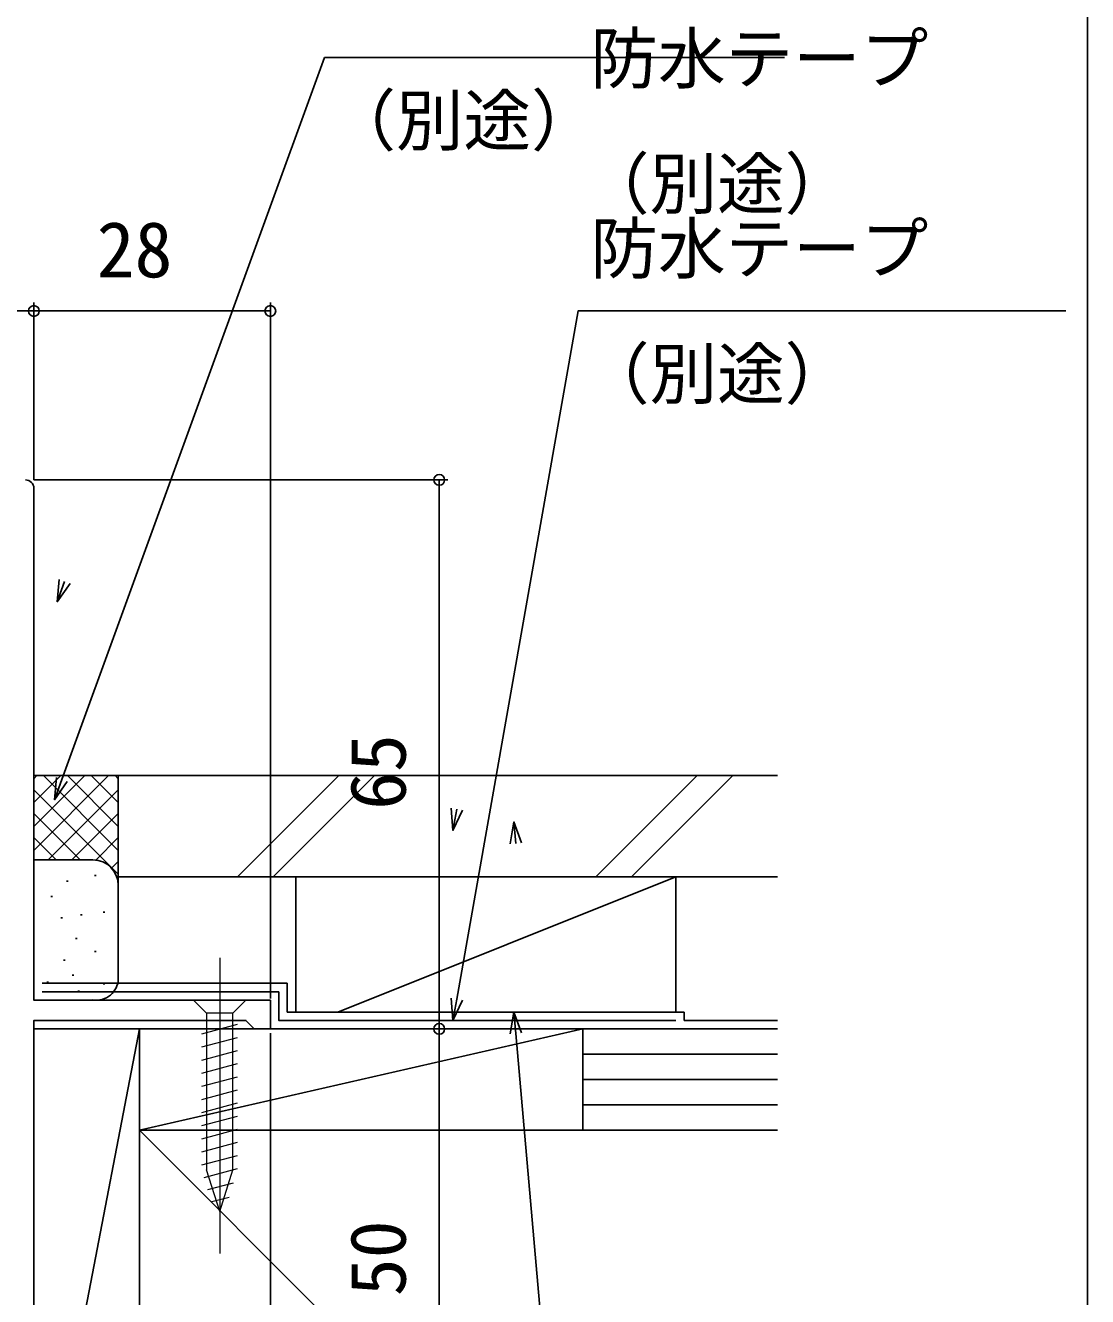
# Model space of a CAD drawing. Units: millimetres, scale not verified. Extents: x -525 to 525, y -783 to 779.
# Drawn here: x 399.2 to 525, y -498.9 to -348.4 of the extents above; entities that cross this region are included whole.
import ezdxf
from ezdxf.enums import TextEntityAlignment as Align

# ---------------------------------------------------------------- set-up
doc = ezdxf.new("R2010")
doc.units = ezdxf.units.MM
doc.header["$LTSCALE"] = 4
for name, color, linetype in [('0-3_YKK_11', 7, 'Continuous'), ('0-7_YKK_D', 6, 'Continuous'), ('0-8_YKK_ZWAK', 7, 'Continuous'), ('0-9_YSS_K', 3, 'Continuous'), ('0-A_YSS_KE', 3, 'Continuous')]:
    doc.layers.add(name, color=color, linetype=linetype)
doc.layers.add('0-5_YKK_13', color=4, linetype='Continuous', lineweight=18)
doc.styles.add('ＭＳ ゴシック', font='')
doc.styles.get('ＭＳ ゴシック').set_extended_font_data('MS Gothic')

msp = doc.modelspace()

# ---------------------------------------------------------------- linework, layer by layer
at = {"layer": '0-3_YKK_11'}
msp.add_lwpolyline([(400.241, -403.215), (400.241, -463.815), (428.241, -463.815), (428.241, -467.215), (426.341, -467.215), (425.841, -466.715), (425.341, -466.215), (400.241, -466.215), (400.241, -517.215), (398.741, -517.215), (398.741, -529.715), (400.241, -529.715), (400.241, -532.215), (396.241, -532.215), (396.241, -517.215), (344.241, -517.215), (344.241, -515.415), (346.241, -515.415), (346.241, -490.715), (349.541, -490.715)], dxfattribs=at)
msp.add_arc((399.241, -403.215), 1, 0.00001, 89.99999, dxfattribs=at)
at = {"layer": '0-5_YKK_13'}
for p, q in [((422.241, -458.815), (422.241, -493.815)), ((425.341, -463.815), (419.141, -463.815)), ((419.141, -463.815), (420.691, -465.365)), ((425.341, -463.815), (423.791, -465.365)), ((420.691, -465.365), (420.691, -483.899)), ((423.791, -465.365), (420.691, -465.365)), ((423.791, -483.899), (423.791, -465.365)), ((420.141, -467.792), (424.341, -466.666)), ((420.141, -469.344), (424.341, -468.219)), ((420.141, -470.897), (424.341, -469.772)), ((420.141, -472.45), (424.341, -471.325)), ((420.141, -474.003), (424.341, -472.878)), ((420.141, -475.556), (424.341, -474.431)), ((420.141, -477.109), (424.341, -475.984)), ((420.141, -478.662), (424.341, -477.537)), ((420.141, -480.215), (424.341, -479.089)), ((420.141, -481.768), (424.341, -480.642)), ((420.141, -483.321), (424.341, -482.195)), ((420.4, -484.804), (424.341, -483.748)), ((422.241, -488.815), (420.691, -483.899)), ((422.241, -488.815), (423.791, -483.899)), ((420.851, -486.236), (423.887, -485.423)), ((421.303, -487.668), (423.352, -487.119))]:
    msp.add_line(p, q, dxfattribs=at)
at = {"layer": '0-7_YKK_D'}
for p, q in [((400.241, -382.215), (388.241, -382.215)), ((400.241, -402.223), (400.241, -381.215)), ((400.241, -402.223), (400.241, -381.215)), ((428.241, -382.215), (400.241, -382.215)), ((428.241, -463.623), (428.241, -381.215)), ((400.241, -402.215), (449.241, -402.215)), ((448.241, -402.215), (448.241, -467.215)), ((403.011, -416.637), (403.883, -414.24)), ((449.866, -443.708), (450.309, -441.197)), ((457.085, -442.708), (457.308, -445.248)), ((428.241, -467.715), (428.241, -761.225)), ((428.741, -467.215), (449.241, -467.215)), ((428.741, -467.215), (449.241, -467.215)), ((448.241, -467.215), (448.241, -517.215))]:
    msp.add_line(p, q, dxfattribs=at)
for points in [[(402.672, -440.075), (403.544, -437.679), (434.653, -352.206), (489.112, -352.206)], [(449.866, -466.215), (450.309, -463.704), (464.679, -382.206), (522.411, -382.206)], [(404.525, -414.474), (403.011, -416.637), (403.241, -414.007)], [(404.186, -437.912), (402.672, -440.075), (402.902, -437.445)], [(450.982, -441.315), (449.866, -443.708), (449.636, -441.078)], [(456.627, -445.308), (457.085, -442.708), (457.988, -445.189)], [(450.982, -463.823), (449.866, -466.215), (449.636, -463.585)], [(456.627, -467.815), (457.085, -465.215), (457.988, -467.696)], [(457.085, -465.215), (457.308, -467.755), (466.446, -572.206), (470.496, -572.206)]]:
    msp.add_lwpolyline(points, dxfattribs=at)
for centre in [(400.241, -382.215), (400.241, -382.215), (428.241, -382.215), (448.241, -402.215), (448.241, -467.215), (448.241, -467.215)]:
    msp.add_circle(centre, 0.637, dxfattribs=at)
at = {"layer": '0-8_YKK_ZWAK'}
msp.add_lwpolyline([(-525, -782.7), (525, -782.7), (525, 747.3)], dxfattribs=at)
at = {"layer": '0-9_YSS_K'}
for p, q in [((410.238, -437.215), (400.238, -437.215)), ((400.238, -446.073), (409.096, -437.215)), ((400.238, -443.245), (406.268, -437.215)), ((400.238, -440.416), (403.44, -437.215)), ((400.238, -437.588), (400.611, -437.215)), ((401.381, -437.215), (410.238, -446.073)), ((404.209, -437.215), (410.238, -443.245)), ((407.037, -437.215), (410.238, -440.416)), ((409.866, -437.215), (410.238, -437.588)), ((410.238, -450.215), (410.238, -437.215)), ((436.349, -437.215), (424.349, -449.215)), ((440.591, -437.215), (428.591, -449.215)), ((478.775, -437.215), (466.775, -449.215)), ((483.018, -437.215), (471.018, -449.215)), ((400.238, -438.901), (410.238, -448.901)), ((401.925, -447.215), (410.238, -438.901)), ((400.238, -441.73), (405.724, -447.215)), ((404.753, -447.215), (410.238, -441.73)), ((400.238, -444.558), (402.913, -447.233)), ((407.564, -447.233), (410.238, -444.558)), ((407.238, -447.215), (400.238, -447.215)), ((409.444, -448.181), (410.238, -447.387)), ((404.095, -449.711), (404.295, -449.711)), ((407.433, -449.043), (407.633, -449.043)), ((431.238, -449.215), (431.238, -465.215)), ((431.238, -449.215), (476.238, -449.215)), ((436.238, -465.215), (476.238, -449.215)), ((476.238, -449.215), (476.238, -465.215)), ((410.238, -461.315), (410.238, -450.215)), ((402.239, -451.541), (402.439, -451.541)), ((403.428, -454.05), (403.628, -454.05)), ((405.764, -453.716), (405.964, -453.716)), ((408.435, -453.382), (408.635, -453.382)), ((405.162, -456.509), (405.362, -456.509)), ((407.433, -458.056), (407.633, -458.056)), ((403.762, -459.057), (403.962, -459.057)), ((401.779, -461.667), (401.979, -461.667)), ((404.783, -460.835), (404.983, -460.835)), ((408.435, -461.898), (408.635, -461.898)), ((405.431, -462.729), (405.631, -462.729)), ((400.538, -463.815), (407.238, -463.815)), ((400.238, -532.215), (412.738, -467.215)), ((465.238, -467.215), (412.738, -479.215)), ((476.238, -467.215), (431.238, -467.215)), ((465.238, -479.215), (465.238, -467.215)), ((488.27, -467.215), (465.238, -467.215)), ((488.27, -470.215), (465.238, -470.215)), ((488.27, -473.215), (465.238, -473.215)), ((488.27, -476.215), (465.238, -476.215)), ((412.741, -479.215), (488.27, -554.744)), ((465.238, -479.215), (488.27, -479.215))]:
    msp.add_line(p, q, dxfattribs=at)
for points in [[(412.738, -532.215), (412.738, -467.215), (400.238, -467.215), (400.238, -532.215)], [(465.238, -479.215), (465.238, -467.215), (412.738, -467.215), (412.738, -479.215)]]:
    msp.add_lwpolyline(points, close=True, dxfattribs=at)
for centre, radius, start, end in [((407.238, -450.215), 3, 360, 90), ((407.631, -461.206), 2.609, 261.34878, 358.26236)]:
    msp.add_arc(centre, radius, start, end, dxfattribs=at)
at = {"layer": '0-A_YSS_KE'}
for p, q in [((488.27, -449.215), (410.238, -449.215)), ((430.238, -461.815), (401.241, -461.815)), ((429.238, -462.815), (401.241, -462.815)), ((477.238, -465.215), (477.238, -466.215)), ((477.238, -466.215), (488.27, -466.215))]:
    msp.add_line(p, q, dxfattribs=at)
for points in [[(488.27, -437.215), (410.238, -437.215), (410.238, -449.215)], [(430.238, -461.815), (430.238, -465.215), (477.238, -465.215)], [(429.238, -462.815), (429.238, -466.215), (476.238, -466.215)], [(488.27, -479.215), (412.741, -479.215), (412.741, -584.215), (488.27, -584.215)]]:
    msp.add_lwpolyline(points, dxfattribs=at)

# ---------------------------------------------------------------- texts
at = {"layer": '0-7_YKK_D', "style": 'ＭＳ ゴシック'}
for s, height, p in [('防水テープ', 5.865, (466.139, -357)), ('（別途）', 5.865, (435.112, -364.341)), ('（別途）', 5.865, (465.139, -371.833)), ('28', 6.598, (407.67, -380.215)), ('防水テープ', 5.865, (466.139, -379.507)), ('（別途）', 5.865, (465.139, -394.341))]:
    msp.add_text(s, height=height, dxfattribs=at).set_placement(p, align=Align.BOTTOM_LEFT)
for s, p in [('65', (446.241, -441.286)), ('50', (446.241, -498.863))]:
    msp.add_text(s, height=6.598, rotation=90, dxfattribs=at).set_placement(p, align=Align.BOTTOM_LEFT)

doc.saveas('drawing.dxf')
